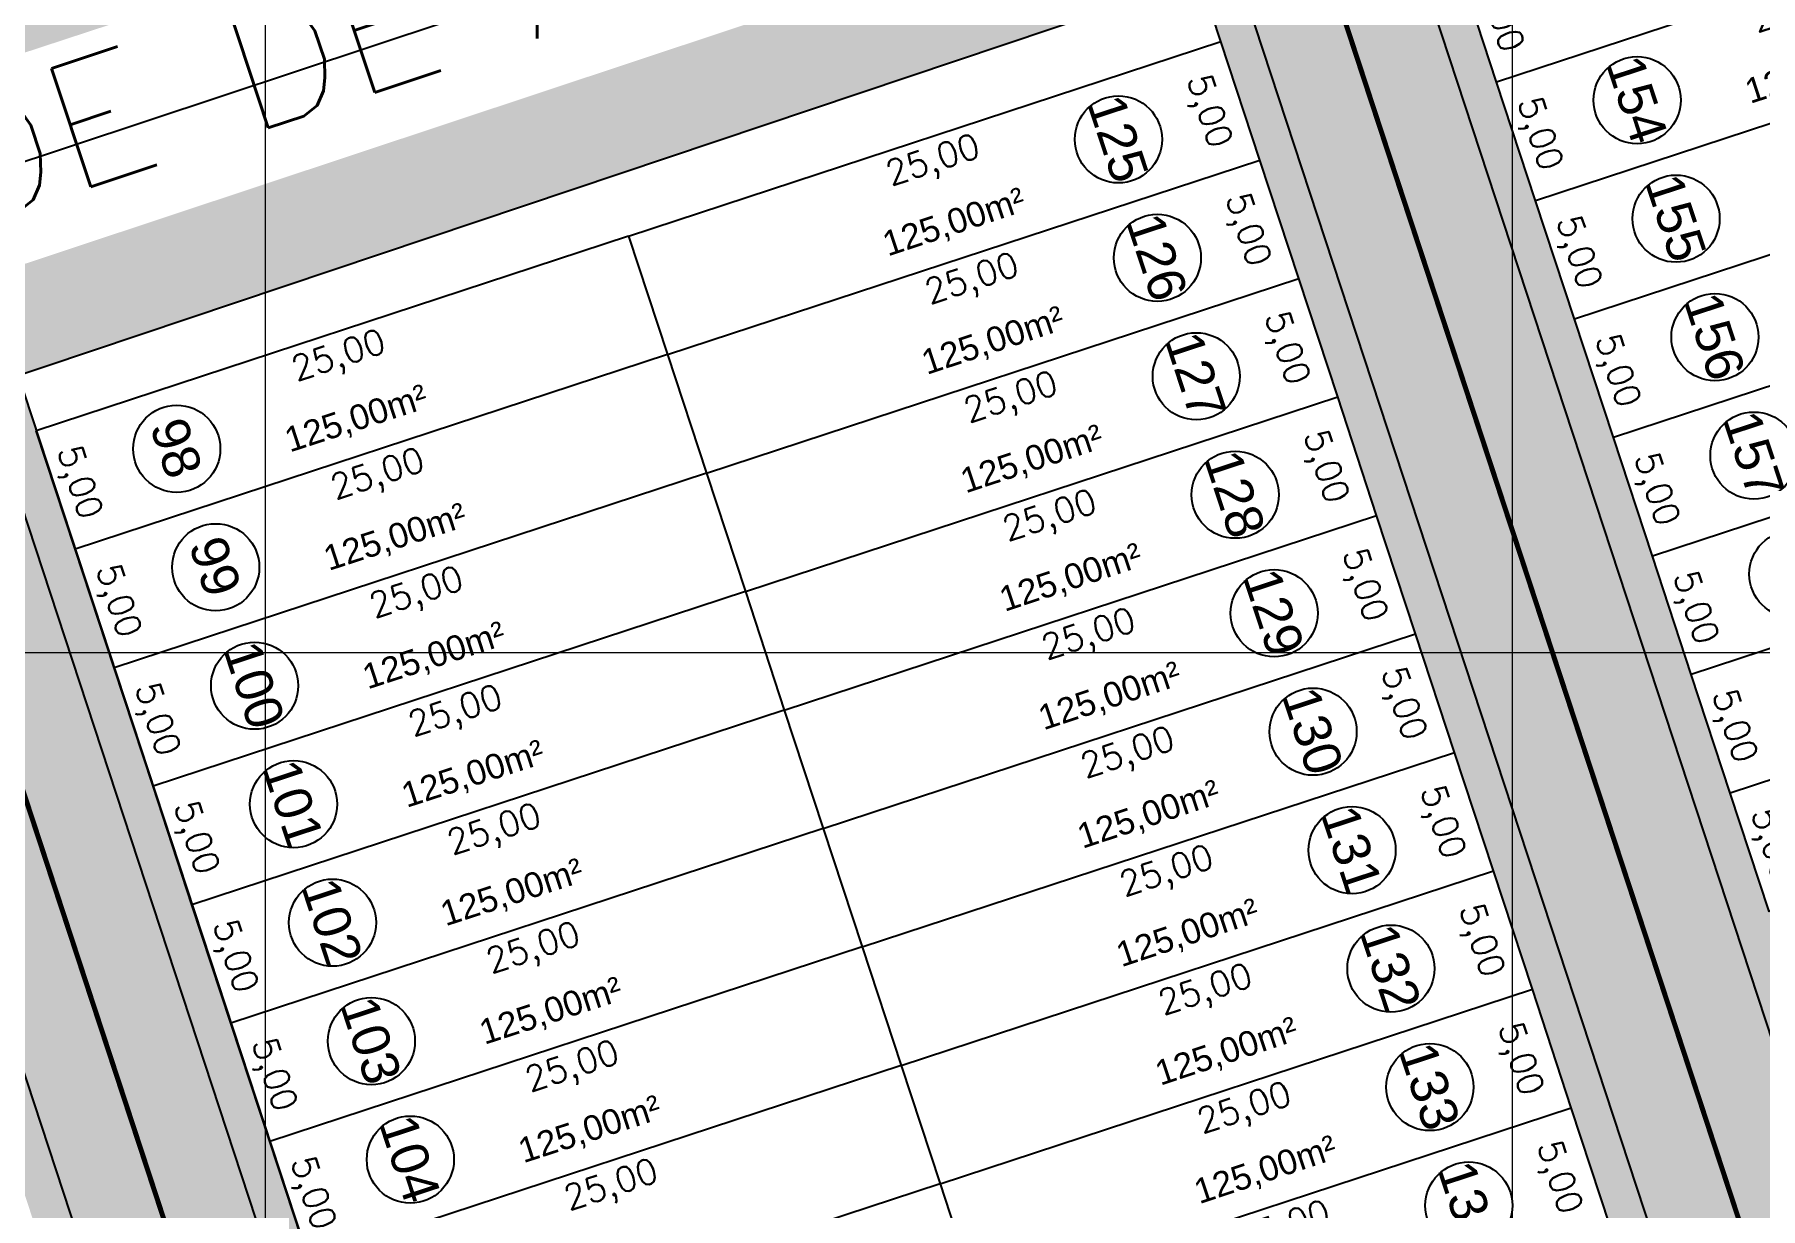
# Model space of a CAD drawing. Header units: metres. Extents: x 294767 to 326364, y 7392106 to 7497262.
# Drawn here: x 304090.7 to 304160, y 7392427.7 to 7392474.8 of the extents above; entities that cross this region are included whole.
import ezdxf
from ezdxf.enums import TextEntityAlignment as Align

# ---------------------------------------------------------------- set-up
doc = ezdxf.new("R2010")
doc.units = ezdxf.units.M
doc.header["$LTSCALE"] = 0.1
doc.set_wipeout_variables(frame=1)
doc.linetypes.add('ACAD_ISO04W100', pattern=[30, 24, -3, 0, -3])
doc.linetypes.add('CONTINUO', pattern=[0])
doc.layers.get('0').update_dxf_attribs({"color": 6})
for name, color, linetype in [('1. CALÇADA', 9, 'ACAD_ISO04W100'), ('1. PAVIMENTO TIPO ASFALTO', 8, 'ACAD_ISO04W100'), ('1. TERRENO 5 X 25', 2, 'ACAD_ISO04W100'), ('1. VEGETAÇAO', 106, 'ACAD_ISO04W100'), ('COTAS', 1, 'Continuous'), ('TXT Area', 240, 'Continuous'), ('TXT-Lote', 10, 'Continuous')]:
    doc.layers.add(name, color=color, linetype=linetype)
doc.layers.add('MALHA', color=1, linetype='Continuous', lineweight=0)
doc.styles.add('ARIAL', font='arial.ttf')
doc.styles.add('ROMANS', font='romans.shx', dxfattribs={"height": 2})
doc.styles.add('style2', font='swiss.ttf')
doc.dimstyles.new('Medidas', dxfattribs={"dimtxt": 0.75, "dimasz": 1, "dimexe": 1, "dimexo": 0.8, "dimgap": 0.3, "dimtad": 1, "dimzin": 1, "dimtxsty": 'ROMANS', "dimcen": 2.5, "dimse1": 1, "dimse2": 1, "dimsd1": 1, "dimsd2": 1, "dimclrd": 202, "dimclre": 202, "dimclrt": 256, "dimadec": 0, "dimazin": 0, "dimtfac": 1, "dimtmove": 0, "dimatfit": 3, "dimfxl": 1, "dimarcsym": 0})

# ---------------------------------------------------------------- blocks, each defined once
blk = doc.blocks.new('*D1504')
at = {"layer": 'Defpoints', "color": 0, "transparency": 16777216}
for p in [(304090.818, 7392458.894), (304090.818, 7392458.894), (304092.379, 7392454.144)]:
    blk.add_point(p, dxfattribs=at)
at = {"layer": 'COTAS', "transparency": 16777216, "insert": (304092.449, 7392456.799), "char_height": 1, "attachment_point": 5, "rotation": 288.19191, "style": 'ROMANS'}
blk.add_mtext('5,00', dxfattribs=at)
blk = doc.blocks.new('*D1505')
at = {"layer": 'Defpoints', "color": 0, "transparency": 16777216}
for p in [(304114.568, 7392466.699), (304090.818, 7392458.894), (304091.419, 7392457.066)]:
    blk.add_point(p, dxfattribs=at)
at = {"layer": 'COTAS', "transparency": 16777216, "insert": (304102.974, 7392461.806), "char_height": 1, "attachment_point": 5, "rotation": 18.19191, "style": 'ROMANS'}
blk.add_mtext('25,00', dxfattribs=at)
blk = doc.blocks.new('*D1506')
at = {"layer": 'Defpoints', "color": 0, "transparency": 16777216}
for p in [(304092.379, 7392454.144), (304092.379, 7392454.144), (304093.94, 7392449.394)]:
    blk.add_point(p, dxfattribs=at)
at = {"layer": 'COTAS', "transparency": 16777216, "insert": (304094.01, 7392452.049), "char_height": 1, "attachment_point": 5, "rotation": 288.19191, "style": 'ROMANS'}
blk.add_mtext('5,00', dxfattribs=at)
blk = doc.blocks.new('*D1507')
at = {"layer": 'Defpoints', "color": 0, "transparency": 16777216}
for p in [(304116.129, 7392461.949), (304092.379, 7392454.144), (304092.98, 7392452.316)]:
    blk.add_point(p, dxfattribs=at)
at = {"layer": 'COTAS', "transparency": 16777216, "insert": (304104.535, 7392457.056), "char_height": 1, "attachment_point": 5, "rotation": 18.19191, "style": 'ROMANS'}
blk.add_mtext('25,00', dxfattribs=at)
blk = doc.blocks.new('*D1518')
at = {"layer": 'Defpoints', "color": 0, "transparency": 16777216}
for p in [(304093.94, 7392449.394), (304093.94, 7392449.394), (304095.501, 7392444.644)]:
    blk.add_point(p, dxfattribs=at)
at = {"layer": 'COTAS', "transparency": 16777216, "insert": (304095.571, 7392447.298), "char_height": 1, "attachment_point": 5, "rotation": 288.19191, "style": 'ROMANS'}
blk.add_mtext('5,00', dxfattribs=at)
blk = doc.blocks.new('*D1519')
at = {"layer": 'Defpoints', "color": 0, "transparency": 16777216}
for p in [(304117.69, 7392457.199), (304093.94, 7392449.394), (304094.541, 7392447.566)]:
    blk.add_point(p, dxfattribs=at)
at = {"layer": 'COTAS', "transparency": 16777216, "insert": (304106.096, 7392452.306), "char_height": 1, "attachment_point": 5, "rotation": 18.19191, "style": 'ROMANS'}
blk.add_mtext('25,00', dxfattribs=at)
blk = doc.blocks.new('*D1520')
at = {"layer": 'Defpoints', "color": 0, "transparency": 16777216}
for p in [(304095.501, 7392444.644), (304095.501, 7392444.644), (304097.062, 7392439.894)]:
    blk.add_point(p, dxfattribs=at)
at = {"layer": 'COTAS', "transparency": 16777216, "insert": (304097.132, 7392442.548), "char_height": 1, "attachment_point": 5, "rotation": 288.19191, "style": 'ROMANS'}
blk.add_mtext('5,00', dxfattribs=at)
blk = doc.blocks.new('*D1521')
at = {"layer": 'Defpoints', "color": 0, "transparency": 16777216}
for p in [(304119.251, 7392452.449), (304095.501, 7392444.644), (304096.102, 7392442.816)]:
    blk.add_point(p, dxfattribs=at)
at = {"layer": 'COTAS', "transparency": 16777216, "insert": (304107.657, 7392447.556), "char_height": 1, "attachment_point": 5, "rotation": 18.19191, "style": 'ROMANS'}
blk.add_mtext('25,00', dxfattribs=at)
blk = doc.blocks.new('*D1522')
at = {"layer": 'Defpoints', "color": 0, "transparency": 16777216}
for p in [(304097.062, 7392439.894), (304097.062, 7392439.894), (304098.623, 7392435.144)]:
    blk.add_point(p, dxfattribs=at)
at = {"layer": 'COTAS', "transparency": 16777216, "insert": (304098.693, 7392437.798), "char_height": 1, "attachment_point": 5, "rotation": 288.19191, "style": 'ROMANS'}
blk.add_mtext('5,00', dxfattribs=at)
blk = doc.blocks.new('*D1523')
at = {"layer": 'Defpoints', "color": 0, "transparency": 16777216}
for p in [(304120.812, 7392447.699), (304097.062, 7392439.894), (304097.663, 7392438.066)]:
    blk.add_point(p, dxfattribs=at)
at = {"layer": 'COTAS', "transparency": 16777216, "insert": (304109.218, 7392442.805), "char_height": 1, "attachment_point": 5, "rotation": 18.19191, "style": 'ROMANS'}
blk.add_mtext('25,00', dxfattribs=at)
blk = doc.blocks.new('*D1524')
at = {"layer": 'Defpoints', "color": 0, "transparency": 16777216}
for p in [(304098.623, 7392435.144), (304098.623, 7392435.144), (304100.184, 7392430.394)]:
    blk.add_point(p, dxfattribs=at)
at = {"layer": 'COTAS', "transparency": 16777216, "insert": (304100.254, 7392433.048), "char_height": 1, "attachment_point": 5, "rotation": 288.19191, "style": 'ROMANS'}
blk.add_mtext('5,00', dxfattribs=at)
blk = doc.blocks.new('*D1525')
at = {"layer": 'Defpoints', "color": 0, "transparency": 16777216}
for p in [(304122.373, 7392442.949), (304098.623, 7392435.144), (304099.224, 7392433.316)]:
    blk.add_point(p, dxfattribs=at)
at = {"layer": 'COTAS', "transparency": 16777216, "insert": (304110.779, 7392438.055), "char_height": 1, "attachment_point": 5, "rotation": 18.19191, "style": 'ROMANS'}
blk.add_mtext('25,00', dxfattribs=at)
blk = doc.blocks.new('*D1526')
at = {"layer": 'Defpoints', "color": 0, "transparency": 16777216}
for p in [(304100.184, 7392430.394), (304100.184, 7392430.394), (304101.745, 7392425.644)]:
    blk.add_point(p, dxfattribs=at)
at = {"layer": 'COTAS', "transparency": 16777216, "insert": (304101.815, 7392428.298), "char_height": 1, "attachment_point": 5, "rotation": 288.19191, "style": 'ROMANS'}
blk.add_mtext('5,00', dxfattribs=at)
blk = doc.blocks.new('*D1527')
at = {"layer": 'Defpoints', "color": 0, "transparency": 16777216}
for p in [(304123.934, 7392438.199), (304100.184, 7392430.394), (304100.785, 7392428.566)]:
    blk.add_point(p, dxfattribs=at)
at = {"layer": 'COTAS', "transparency": 16777216, "insert": (304112.34, 7392433.305), "char_height": 1, "attachment_point": 5, "rotation": 18.19191, "style": 'ROMANS'}
blk.add_mtext('25,00', dxfattribs=at)
blk = doc.blocks.new('*D1529')
at = {"layer": 'Defpoints', "color": 0, "transparency": 16777216}
for p in [(304125.495, 7392433.449), (304101.745, 7392425.644), (304102.346, 7392423.816)]:
    blk.add_point(p, dxfattribs=at)
at = {"layer": 'COTAS', "transparency": 16777216, "insert": (304113.901, 7392428.555), "char_height": 1, "attachment_point": 5, "rotation": 18.19191, "style": 'ROMANS'}
blk.add_mtext('25,00', dxfattribs=at)
blk = doc.blocks.new('*D1531')
at = {"layer": 'Defpoints', "color": 0, "transparency": 16777216}
for p in [(304127.056, 7392428.699), (304103.306, 7392420.893), (304103.907, 7392419.065)]:
    blk.add_point(p, dxfattribs=at)
at = {"layer": 'COTAS', "transparency": 16777216, "insert": (304115.462, 7392423.805), "char_height": 1, "attachment_point": 5, "rotation": 18.19191, "style": 'ROMANS'}
blk.add_mtext('25,00', dxfattribs=at)
blk = doc.blocks.new('*D1545')
at = {"layer": 'Defpoints', "color": 0, "transparency": 16777216}
for p in [(304137.675, 7392469.028), (304137.675, 7392469.028), (304139.235, 7392464.278)]:
    blk.add_point(p, dxfattribs=at)
at = {"layer": 'COTAS', "transparency": 16777216, "insert": (304139.305, 7392466.932), "char_height": 1, "attachment_point": 5, "rotation": 288.18839, "style": 'ROMANS'}
blk.add_mtext('5,00', dxfattribs=at)
blk = doc.blocks.new('*D1546')
at = {"layer": 'Defpoints', "color": 0, "transparency": 16777216}
for p in [(304139.88, 7392469.753), (304140.481, 7392467.924), (304116.129, 7392461.949)]:
    blk.add_point(p, dxfattribs=at)
at = {"layer": 'COTAS', "transparency": 16777216, "insert": (304128.366, 7392464.887), "char_height": 1, "attachment_point": 5, "rotation": 18.18839, "style": 'ROMANS'}
blk.add_mtext('25,00', dxfattribs=at)
blk = doc.blocks.new('*D1547')
at = {"layer": 'Defpoints', "color": 0, "transparency": 16777216}
for p in [(304136.114, 7392473.778), (304136.114, 7392473.778), (304137.675, 7392469.028)]:
    blk.add_point(p, dxfattribs=at)
at = {"layer": 'COTAS', "transparency": 16777216, "insert": (304137.745, 7392471.682), "char_height": 1, "attachment_point": 5, "rotation": 288.18839, "style": 'ROMANS'}
blk.add_mtext('5,00', dxfattribs=at)
blk = doc.blocks.new('*D1548')
at = {"layer": 'Defpoints', "color": 0, "transparency": 16777216}
for p in [(304138.319, 7392474.503), (304138.92, 7392472.675), (304114.568, 7392466.699)]:
    blk.add_point(p, dxfattribs=at)
at = {"layer": 'COTAS', "transparency": 16777216, "insert": (304126.806, 7392469.637), "char_height": 1, "attachment_point": 5, "rotation": 18.18839, "style": 'ROMANS'}
blk.add_mtext('25,00', dxfattribs=at)
blk = doc.blocks.new('*D1549')
at = {"layer": 'Defpoints', "color": 0, "transparency": 16777216}
for p in [(304140.797, 7392459.528), (304140.797, 7392459.528), (304142.357, 7392454.778)]:
    blk.add_point(p, dxfattribs=at)
at = {"layer": 'COTAS', "transparency": 16777216, "insert": (304142.427, 7392457.432), "char_height": 1, "attachment_point": 5, "rotation": 288.18839, "style": 'ROMANS'}
blk.add_mtext('5,00', dxfattribs=at)
blk = doc.blocks.new('*D1550')
at = {"layer": 'Defpoints', "color": 0, "transparency": 16777216}
for p in [(304143.002, 7392460.252), (304143.603, 7392458.424), (304119.251, 7392452.449)]:
    blk.add_point(p, dxfattribs=at)
at = {"layer": 'COTAS', "transparency": 16777216, "insert": (304131.488, 7392455.386), "char_height": 1, "attachment_point": 5, "rotation": 18.18839, "style": 'ROMANS'}
blk.add_mtext('25,00', dxfattribs=at)
blk = doc.blocks.new('*D1551')
at = {"layer": 'Defpoints', "color": 0, "transparency": 16777216}
for p in [(304139.236, 7392464.278), (304139.236, 7392464.278), (304140.797, 7392459.528)]:
    blk.add_point(p, dxfattribs=at)
at = {"layer": 'COTAS', "transparency": 16777216, "insert": (304140.867, 7392462.182), "char_height": 1, "attachment_point": 5, "rotation": 288.18839, "style": 'ROMANS'}
blk.add_mtext('5,00', dxfattribs=at)
blk = doc.blocks.new('*D1552')
at = {"layer": 'Defpoints', "color": 0, "transparency": 16777216}
for p in [(304141.441, 7392465.003), (304142.042, 7392463.175), (304117.69, 7392457.199)]:
    blk.add_point(p, dxfattribs=at)
at = {"layer": 'COTAS', "transparency": 16777216, "insert": (304129.928, 7392460.137), "char_height": 1, "attachment_point": 5, "rotation": 18.18839, "style": 'ROMANS'}
blk.add_mtext('25,00', dxfattribs=at)
blk = doc.blocks.new('*D1538')
at = {"layer": 'Defpoints', "color": 0, "transparency": 16777216}
for p in [(304143.919, 7392450.028), (304143.919, 7392450.028), (304145.479, 7392445.277)]:
    blk.add_point(p, dxfattribs=at)
at = {"layer": 'COTAS', "transparency": 16777216, "insert": (304145.549, 7392447.932), "char_height": 1, "attachment_point": 5, "rotation": 288.18839, "style": 'ROMANS'}
blk.add_mtext('5,00', dxfattribs=at)
blk = doc.blocks.new('*D1539')
at = {"layer": 'Defpoints', "color": 0, "transparency": 16777216}
for p in [(304146.124, 7392450.752), (304146.725, 7392448.924), (304122.373, 7392442.949)]:
    blk.add_point(p, dxfattribs=at)
at = {"layer": 'COTAS', "transparency": 16777216, "insert": (304134.61, 7392445.886), "char_height": 1, "attachment_point": 5, "rotation": 18.18839, "style": 'ROMANS'}
blk.add_mtext('25,00', dxfattribs=at)
blk = doc.blocks.new('*D1540')
at = {"layer": 'Defpoints', "color": 0, "transparency": 16777216}
for p in [(304142.358, 7392454.778), (304142.358, 7392454.778), (304143.919, 7392450.028)]:
    blk.add_point(p, dxfattribs=at)
at = {"layer": 'COTAS', "transparency": 16777216, "insert": (304143.989, 7392452.682), "char_height": 1, "attachment_point": 5, "rotation": 288.18839, "style": 'ROMANS'}
blk.add_mtext('5,00', dxfattribs=at)
blk = doc.blocks.new('*D1541')
at = {"layer": 'Defpoints', "color": 0, "transparency": 16777216}
for p in [(304147.041, 7392440.527), (304147.041, 7392440.527), (304148.601, 7392435.777)]:
    blk.add_point(p, dxfattribs=at)
at = {"layer": 'COTAS', "transparency": 16777216, "insert": (304148.671, 7392438.432), "char_height": 1, "attachment_point": 5, "rotation": 288.18839, "style": 'ROMANS'}
blk.add_mtext('5,00', dxfattribs=at)
blk = doc.blocks.new('*D1542')
at = {"layer": 'Defpoints', "color": 0, "transparency": 16777216}
for p in [(304149.246, 7392441.252), (304149.847, 7392439.424), (304125.495, 7392433.448)]:
    blk.add_point(p, dxfattribs=at)
at = {"layer": 'COTAS', "transparency": 16777216, "insert": (304137.732, 7392436.386), "char_height": 1, "attachment_point": 5, "rotation": 18.18839, "style": 'ROMANS'}
blk.add_mtext('25,00', dxfattribs=at)
blk = doc.blocks.new('*D1543')
at = {"layer": 'Defpoints', "color": 0, "transparency": 16777216}
for p in [(304145.48, 7392445.278), (304145.48, 7392445.278), (304147.041, 7392440.527)]:
    blk.add_point(p, dxfattribs=at)
at = {"layer": 'COTAS', "transparency": 16777216, "insert": (304147.111, 7392443.182), "char_height": 1, "attachment_point": 5, "rotation": 288.18839, "style": 'ROMANS'}
blk.add_mtext('5,00', dxfattribs=at)
blk = doc.blocks.new('*D1544')
at = {"layer": 'Defpoints', "color": 0, "transparency": 16777216}
for p in [(304147.685, 7392446.002), (304148.286, 7392444.174), (304123.934, 7392438.199)]:
    blk.add_point(p, dxfattribs=at)
at = {"layer": 'COTAS', "transparency": 16777216, "insert": (304136.172, 7392441.136), "char_height": 1, "attachment_point": 5, "rotation": 18.18839, "style": 'ROMANS'}
blk.add_mtext('25,00', dxfattribs=at)
blk = doc.blocks.new('*D1553')
at = {"layer": 'Defpoints', "color": 0, "transparency": 16777216}
for p in [(304144.563, 7392455.502), (304145.163, 7392453.674), (304120.812, 7392447.699)]:
    blk.add_point(p, dxfattribs=at)
at = {"layer": 'COTAS', "transparency": 16777216, "insert": (304133.049, 7392450.636), "char_height": 1, "attachment_point": 5, "rotation": 18.18839, "style": 'ROMANS'}
blk.add_mtext('25,00', dxfattribs=at)
blk = doc.blocks.new('*D1554')
at = {"layer": 'Defpoints', "color": 0, "transparency": 16777216}
for p in [(304148.602, 7392435.777), (304148.602, 7392435.777), (304150.163, 7392431.027)]:
    blk.add_point(p, dxfattribs=at)
at = {"layer": 'COTAS', "transparency": 16777216, "insert": (304150.233, 7392433.682), "char_height": 1, "attachment_point": 5, "rotation": 288.18839, "style": 'ROMANS'}
blk.add_mtext('5,00', dxfattribs=at)
blk = doc.blocks.new('*D1555')
at = {"layer": 'Defpoints', "color": 0, "transparency": 16777216}
for p in [(304150.807, 7392436.502), (304151.408, 7392434.674), (304127.056, 7392428.699)]:
    blk.add_point(p, dxfattribs=at)
at = {"layer": 'COTAS', "transparency": 16777216, "insert": (304139.294, 7392431.636), "char_height": 1, "attachment_point": 5, "rotation": 18.18839, "style": 'ROMANS'}
blk.add_mtext('25,00', dxfattribs=at)
blk = doc.blocks.new('*D1558')
at = {"layer": 'Defpoints', "color": 0, "transparency": 16777216}
for p in [(304150.163, 7392431.027), (304150.163, 7392431.027), (304151.724, 7392426.277)]:
    blk.add_point(p, dxfattribs=at)
at = {"layer": 'COTAS', "transparency": 16777216, "insert": (304151.794, 7392428.932), "char_height": 1, "attachment_point": 5, "rotation": 288.18839, "style": 'ROMANS'}
blk.add_mtext('5,00', dxfattribs=at)
blk = doc.blocks.new('*D1563')
at = {"layer": 'Defpoints', "color": 0, "transparency": 16777216}
for p in [(304152.368, 7392431.752), (304152.969, 7392429.924), (304128.617, 7392423.948)]:
    blk.add_point(p, dxfattribs=at)
at = {"layer": 'COTAS', "transparency": 16777216, "insert": (304140.854, 7392426.886), "char_height": 1, "attachment_point": 5, "rotation": 18.18839, "style": 'ROMANS'}
blk.add_mtext('25,00', dxfattribs=at)
blk = doc.blocks.new('*D1595')
at = {"layer": 'Defpoints', "color": 0, "transparency": 16777216}
for p in [(304158.74, 7392444.372), (304158.74, 7392444.372), (304160.301, 7392439.622)]:
    blk.add_point(p, dxfattribs=at)
at = {"layer": 'COTAS', "transparency": 16777216, "insert": (304160.371, 7392442.276), "char_height": 1, "attachment_point": 5, "rotation": 288.19202, "style": 'ROMANS'}
blk.add_mtext('5,00', dxfattribs=at)
blk = doc.blocks.new('*D1596')
at = {"layer": 'Defpoints', "color": 0, "transparency": 16777216}
for p in [(304182.491, 7392452.177), (304158.74, 7392444.372), (304159.341, 7392442.544)]:
    blk.add_point(p, dxfattribs=at)
at = {"layer": 'COTAS', "transparency": 16777216, "insert": (304170.896, 7392447.283), "char_height": 1, "attachment_point": 5, "rotation": 18.19202, "style": 'ROMANS'}
blk.add_mtext('25,00', dxfattribs=at)
blk = doc.blocks.new('*D1603')
at = {"layer": 'Defpoints', "color": 0, "transparency": 16777216}
for p in [(304157.179, 7392449.122), (304157.179, 7392449.122), (304158.74, 7392444.372)]:
    blk.add_point(p, dxfattribs=at)
at = {"layer": 'COTAS', "transparency": 16777216, "insert": (304158.81, 7392447.026), "char_height": 1, "attachment_point": 5, "rotation": 288.19202, "style": 'ROMANS'}
blk.add_mtext('5,00', dxfattribs=at)
blk = doc.blocks.new('*D1604')
at = {"layer": 'Defpoints', "color": 0, "transparency": 16777216}
for p in [(304180.93, 7392456.927), (304157.179, 7392449.122), (304157.78, 7392447.294)]:
    blk.add_point(p, dxfattribs=at)
at = {"layer": 'COTAS', "transparency": 16777216, "insert": (304169.335, 7392452.033), "char_height": 1, "attachment_point": 5, "rotation": 18.19202, "style": 'ROMANS'}
blk.add_mtext('25,00', dxfattribs=at)
blk = doc.blocks.new('*D1607')
at = {"layer": 'Defpoints', "color": 0, "transparency": 16777216}
for p in [(304154.057, 7392458.622), (304154.057, 7392458.622), (304155.618, 7392453.872)]:
    blk.add_point(p, dxfattribs=at)
at = {"layer": 'COTAS', "transparency": 16777216, "insert": (304155.688, 7392456.526), "char_height": 1, "attachment_point": 5, "rotation": 288.19202, "style": 'ROMANS'}
blk.add_mtext('5,00', dxfattribs=at)
blk = doc.blocks.new('*D1608')
at = {"layer": 'Defpoints', "color": 0, "transparency": 16777216}
for p in [(304177.808, 7392466.427), (304154.057, 7392458.622), (304154.658, 7392456.794)]:
    blk.add_point(p, dxfattribs=at)
at = {"layer": 'COTAS', "transparency": 16777216, "insert": (304166.213, 7392461.534), "char_height": 1, "attachment_point": 5, "rotation": 18.19202, "style": 'ROMANS'}
blk.add_mtext('25,00', dxfattribs=at)
blk = doc.blocks.new('*D1609')
at = {"layer": 'Defpoints', "color": 0, "transparency": 16777216}
for p in [(304155.618, 7392453.872), (304155.618, 7392453.872), (304157.179, 7392449.122)]:
    blk.add_point(p, dxfattribs=at)
at = {"layer": 'COTAS', "transparency": 16777216, "insert": (304157.249, 7392451.776), "char_height": 1, "attachment_point": 5, "rotation": 288.19202, "style": 'ROMANS'}
blk.add_mtext('5,00', dxfattribs=at)
blk = doc.blocks.new('*D1610')
at = {"layer": 'Defpoints', "color": 0, "transparency": 16777216}
for p in [(304179.369, 7392461.677), (304155.618, 7392453.872), (304156.219, 7392452.044)]:
    blk.add_point(p, dxfattribs=at)
at = {"layer": 'COTAS', "transparency": 16777216, "insert": (304167.774, 7392456.784), "char_height": 1, "attachment_point": 5, "rotation": 18.19202, "style": 'ROMANS'}
blk.add_mtext('25,00', dxfattribs=at)
blk = doc.blocks.new('*D1615')
at = {"layer": 'Defpoints', "color": 0, "transparency": 16777216}
for p in [(304150.935, 7392468.122), (304150.935, 7392468.122), (304152.496, 7392463.372)]:
    blk.add_point(p, dxfattribs=at)
at = {"layer": 'COTAS', "transparency": 16777216, "insert": (304152.566, 7392466.027), "char_height": 1, "attachment_point": 5, "rotation": 288.19202, "style": 'ROMANS'}
blk.add_mtext('5,00', dxfattribs=at)
blk = doc.blocks.new('*D1616')
at = {"layer": 'Defpoints', "color": 0, "transparency": 16777216}
for p in [(304174.686, 7392475.927), (304150.935, 7392468.122), (304151.536, 7392466.294)]:
    blk.add_point(p, dxfattribs=at)
at = {"layer": 'COTAS', "transparency": 16777216, "insert": (304163.091, 7392471.034), "char_height": 1, "attachment_point": 5, "rotation": 18.19202, "style": 'ROMANS'}
blk.add_mtext('25,00', dxfattribs=at)
blk = doc.blocks.new('*D1617')
at = {"layer": 'Defpoints', "color": 0, "transparency": 16777216}
for p in [(304152.496, 7392463.372), (304152.496, 7392463.372), (304154.057, 7392458.622)]:
    blk.add_point(p, dxfattribs=at)
at = {"layer": 'COTAS', "transparency": 16777216, "insert": (304154.127, 7392461.277), "char_height": 1, "attachment_point": 5, "rotation": 288.19202, "style": 'ROMANS'}
blk.add_mtext('5,00', dxfattribs=at)
blk = doc.blocks.new('*D1618')
at = {"layer": 'Defpoints', "color": 0, "transparency": 16777216}
for p in [(304176.247, 7392471.177), (304152.496, 7392463.372), (304153.097, 7392461.544)]:
    blk.add_point(p, dxfattribs=at)
at = {"layer": 'COTAS', "transparency": 16777216, "insert": (304164.652, 7392466.284), "char_height": 1, "attachment_point": 5, "rotation": 18.19202, "style": 'ROMANS'}
blk.add_mtext('25,00', dxfattribs=at)
blk = doc.blocks.new('*D1623')
at = {"layer": 'Defpoints', "color": 0, "transparency": 16777216}
for p in [(304147.813, 7392477.622), (304147.813, 7392477.622), (304149.374, 7392472.872)]:
    blk.add_point(p, dxfattribs=at)
at = {"layer": 'COTAS', "transparency": 16777216, "insert": (304149.444, 7392475.527), "char_height": 1, "attachment_point": 5, "rotation": 288.19202, "style": 'ROMANS'}
blk.add_mtext('5,00', dxfattribs=at)
blk = doc.blocks.new('*D1625')
at = {"layer": 'Defpoints', "color": 0, "transparency": 16777216}
for p in [(304149.374, 7392472.872), (304149.374, 7392472.872), (304150.935, 7392468.122)]:
    blk.add_point(p, dxfattribs=at)
at = {"layer": 'COTAS', "transparency": 16777216, "insert": (304151.005, 7392470.777), "char_height": 1, "attachment_point": 5, "rotation": 288.19202, "style": 'ROMANS'}
blk.add_mtext('5,00', dxfattribs=at)
blk = doc.blocks.new('*D1626')
at = {"layer": 'Defpoints', "color": 0, "transparency": 16777216}
for p in [(304173.125, 7392480.677), (304149.374, 7392472.872), (304149.975, 7392471.044)]:
    blk.add_point(p, dxfattribs=at)
at = {"layer": 'COTAS', "transparency": 16777216, "insert": (304161.53, 7392475.784), "char_height": 1, "attachment_point": 5, "rotation": 18.19202, "style": 'ROMANS'}
blk.add_mtext('25,00', dxfattribs=at)

msp = doc.modelspace()

# ---------------------------------------------------------------- wipeouts: each hides what was drawn before it
at = {"color": 30}
msp.add_wipeout([(304147.813, 7392477.622), (304195.316, 7392493.231), (304215.608, 7392431.48), (304168.107, 7392415.871)], dxfattribs=at)

# ---------------------------------------------------------------- next in the draw order: linework, layer by layer
at = {"layer": 'TXT-Lote', "color": 132}
msp.add_circle((304161.252, 7392453.152), 1.747, dxfattribs=at)

# ---------------------------------------------------------------- next in the draw order: texts
at = {"layer": 'TXT Area', "style": 'style2'}
msp.add_text('125,00m²', height=1, rotation=17.99343, dxfattribs=at).set_placement((304162.346, 7392472.912), align=Align.CENTER)

# ---------------------------------------------------------------- next in the draw order: wipeouts: each hides what was drawn before it
at = {"color": 30}
msp.add_wipeout([(304090.818, 7392458.894), (304138.319, 7392474.503), (304158.612, 7392412.752), (304111.111, 7392397.143)], dxfattribs=at)

# ---------------------------------------------------------------- next in the draw order: linework, layer by layer
for points in [[(304138.319, 7392474.503), (304132.56, 7392492.033)], [(304114.568, 7392466.699), (304138.319, 7392474.503)]]:
    msp.add_lwpolyline(points, dxfattribs=at)
at = {"layer": '1. CALÇADA', "linetype": 'CONTINUO'}
msp.add_lwpolyline([(304140.36, 7392495.499), (304140.36, 7392495.499), (304166.949, 7392414.59)], dxfattribs=at)
at = {"layer": '1. TERRENO 5 X 25', "color": 30, "linetype": 'Continuous'}
for points in [[(304171.564, 7392485.427), (304173.125, 7392480.677), (304149.374, 7392472.872), (304147.813, 7392477.622)], [(304173.125, 7392480.677), (304174.686, 7392475.927), (304150.935, 7392468.122), (304149.374, 7392472.872)], [(304174.686, 7392475.927), (304176.247, 7392471.177), (304152.496, 7392463.372), (304150.935, 7392468.122)], [(304114.569, 7392466.699), (304116.129, 7392461.949), (304139.88, 7392469.753), (304138.32, 7392474.503)], [(304176.247, 7392471.177), (304177.808, 7392466.427), (304154.057, 7392458.622), (304152.496, 7392463.372)], [(304116.13, 7392461.949), (304117.69, 7392457.199), (304141.441, 7392465.003), (304139.881, 7392469.753)], [(304114.568, 7392466.699), (304114.568, 7392466.699), (304090.818, 7392458.894), (304090.818, 7392458.894)], [(304177.808, 7392466.427), (304179.369, 7392461.677), (304155.618, 7392453.872), (304154.057, 7392458.622)], [(304117.69, 7392457.199), (304119.251, 7392452.449), (304143.002, 7392460.252), (304141.441, 7392465.003)], [(304179.369, 7392461.677), (304180.93, 7392456.927), (304157.179, 7392449.122), (304155.618, 7392453.872)], [(304119.251, 7392452.449), (304120.812, 7392447.699), (304144.563, 7392455.502), (304143.002, 7392460.252)], [(304180.93, 7392456.927), (304182.491, 7392452.177), (304158.74, 7392444.372), (304157.179, 7392449.122)], [(304120.813, 7392447.699), (304122.373, 7392442.949), (304146.124, 7392450.752), (304144.564, 7392455.502)], [(304182.491, 7392452.177), (304184.052, 7392447.427), (304160.301, 7392439.622), (304158.74, 7392444.372)], [(304122.374, 7392442.949), (304123.934, 7392438.199), (304147.685, 7392446.002), (304146.125, 7392450.752)], [(304123.934, 7392438.199), (304125.495, 7392433.448), (304149.246, 7392441.252), (304147.685, 7392446.002)], [(304125.495, 7392433.448), (304127.056, 7392428.698), (304150.807, 7392436.502), (304149.246, 7392441.252)], [(304127.056, 7392428.699), (304128.617, 7392423.948), (304152.368, 7392431.752), (304150.807, 7392436.502)], [(304128.618, 7392423.949), (304130.179, 7392419.198), (304153.93, 7392427.002), (304152.369, 7392431.752)], [(304127.056, 7392428.699), (304128.617, 7392423.948), (304104.867, 7392416.143), (304103.306, 7392420.893)]]:
    msp.add_lwpolyline(points, dxfattribs=at)
at = {"layer": 'TXT-Lote', "color": 132}
for centre in [(304155.008, 7392472.152), (304134.211, 7392470.581), (304156.569, 7392467.402), (304135.771, 7392465.831), (304158.13, 7392462.652), (304137.333, 7392461.081), (304096.452, 7392458.174), (304159.691, 7392457.902), (304138.893, 7392456.331), (304140.455, 7392451.581), (304142.015, 7392446.831), (304143.577, 7392442.081), (304145.138, 7392437.33), (304104.257, 7392434.423), (304146.699, 7392432.58), (304105.818, 7392429.673), (304148.26, 7392427.831)]:
    msp.add_circle(centre, 1.747, dxfattribs=at)

# ---------------------------------------------------------------- next in the draw order: texts
at = {"layer": 'TXT Area', "style": 'style2'}
for rotation, p in [(18.38698, (304127.763, 7392466.811)), (18.38698, (304129.324, 7392462.061)), (17.99332, (304103.79, 7392458.934)), (18.38698, (304130.885, 7392457.311)), (17.99332, (304105.351, 7392454.184)), (18.38698, (304132.446, 7392452.561)), (17.99332, (304106.912, 7392449.433)), (18.38698, (304134.007, 7392447.81)), (17.99332, (304108.473, 7392444.683)), (18.38698, (304135.568, 7392443.06)), (17.99332, (304110.034, 7392439.933)), (18.38698, (304137.129, 7392438.31)), (17.99332, (304111.595, 7392435.183)), (18.38698, (304138.69, 7392433.56)), (17.99332, (304113.156, 7392430.433)), (18.38698, (304140.251, 7392428.81))]:
    msp.add_text('125,00m²', height=1, rotation=rotation, dxfattribs=at).set_placement(p, align=Align.CENTER)
at = {"layer": 'TXT-Lote', "style": 'ARIAL'}
for s, rotation, p in [('154', 288.19202, (304154.996, 7392472.188)), ('125', 288.18839, (304134.199, 7392470.617)), ('155', 288.19202, (304156.557, 7392467.438)), ('126', 288.18839, (304135.76, 7392465.867)), ('156', 288.19202, (304158.118, 7392462.688)), ('127', 288.18839, (304137.321, 7392461.117)), ('98', 288.19191, (304096.44, 7392458.21)), ('157', 288.19202, (304159.679, 7392457.937)), ('128', 288.18839, (304138.882, 7392456.367)), ('129', 288.18839, (304140.443, 7392451.617)), ('130', 288.18839, (304142.004, 7392446.867)), ('131', 288.18839, (304143.565, 7392442.117)), ('132', 288.18839, (304145.126, 7392437.366)), ('103', 288.19191, (304104.245, 7392434.459)), ('133', 288.18839, (304146.688, 7392432.617)), ('104', 288.19191, (304105.806, 7392429.709)), ('134', 288.18839, (304148.249, 7392427.867))]:
    msp.add_text(s, height=1.5, rotation=rotation, dxfattribs=at).set_placement(p, align=Align.MIDDLE)

# ---------------------------------------------------------------- next in the draw order: dimensions: what is measured, and where the dimension line sits
at = {"layer": 'COTAS'}
for base, p1, p2, angle, picture, middle in [((304149.975, 7392471.044), (304173.125, 7392480.677), (304149.374, 7392472.872), 198.19202, '*D1626', (304161.81, 7392474.933)), ((304151.536, 7392466.294), (304174.686, 7392475.927), (304150.935, 7392468.122), 198.19202, '*D1616', (304163.371, 7392470.183)), ((304138.92, 7392472.675), (304114.568, 7392466.699), (304138.319, 7392474.503), 18.18839, '*D1548', (304127.085, 7392468.786)), ((304153.097, 7392461.544), (304176.247, 7392471.177), (304152.496, 7392463.372), 198.19202, '*D1618', (304164.932, 7392465.433)), ((304140.481, 7392467.924), (304116.129, 7392461.949), (304139.88, 7392469.753), 18.18839, '*D1546', (304128.646, 7392464.036)), ((304091.419, 7392457.066), (304114.568, 7392466.699), (304090.818, 7392458.894), 198.19191, '*D1505', (304103.253, 7392460.955)), ((304154.658, 7392456.794), (304177.808, 7392466.427), (304154.057, 7392458.622), 198.19202, '*D1608', (304166.493, 7392460.683)), ((304142.042, 7392463.175), (304117.69, 7392457.199), (304141.441, 7392465.003), 18.18839, '*D1552', (304130.207, 7392459.286)), ((304156.219, 7392452.044), (304179.369, 7392461.677), (304155.618, 7392453.872), 198.19202, '*D1610', (304168.054, 7392455.933)), ((304143.603, 7392458.424), (304119.251, 7392452.449), (304143.002, 7392460.252), 18.18839, '*D1550', (304131.768, 7392454.536)), ((304157.78, 7392447.294), (304180.93, 7392456.927), (304157.179, 7392449.122), 198.19202, '*D1604', (304169.615, 7392451.183)), ((304145.163, 7392453.674), (304120.812, 7392447.699), (304144.563, 7392455.502), 18.18839, '*D1553', (304133.329, 7392449.786)), ((304159.341, 7392442.544), (304182.491, 7392452.177), (304158.74, 7392444.372), 198.19202, '*D1596', (304171.176, 7392446.433)), ((304146.725, 7392448.924), (304122.373, 7392442.949), (304146.124, 7392450.752), 18.18839, '*D1539', (304134.89, 7392445.036)), ((304148.286, 7392444.174), (304123.934, 7392438.199), (304147.685, 7392446.002), 18.18839, '*D1544', (304136.451, 7392440.286)), ((304149.847, 7392439.424), (304125.495, 7392433.448), (304149.246, 7392441.252), 18.18839, '*D1542', (304138.012, 7392435.536)), ((304151.408, 7392434.674), (304127.056, 7392428.699), (304150.807, 7392436.502), 18.18839, '*D1555', (304139.573, 7392430.786)), ((304152.969, 7392429.924), (304128.617, 7392423.948), (304152.368, 7392431.752), 18.18839, '*D1563', (304141.134, 7392426.035)), ((304103.907, 7392419.065), (304127.056, 7392428.699), (304103.306, 7392420.893), 198.19191, '*D1531', (304115.741, 7392422.955))]:
    dim = msp.add_linear_dim(base=base, p1=p1, p2=p2, angle=angle, dimstyle='Medidas', dxfattribs=at)
    dim.commit()
    dim.dimension.update_dxf_attribs({"geometry": picture, "text_midpoint": middle, "dimtype": 161})
for p1, p2, picture, middle in [((304149.374, 7392472.872), (304147.813, 7392477.622), '*D1623', (304149.444, 7392475.527)), ((304137.675, 7392469.028), (304136.114, 7392473.778), '*D1547', (304137.745, 7392471.682)), ((304150.935, 7392468.122), (304149.374, 7392472.872), '*D1625', (304151.005, 7392470.777)), ((304139.235, 7392464.278), (304137.675, 7392469.028), '*D1545', (304139.305, 7392466.932)), ((304152.496, 7392463.372), (304150.935, 7392468.122), '*D1615', (304152.566, 7392466.027)), ((304140.797, 7392459.528), (304139.236, 7392464.278), '*D1551', (304140.867, 7392462.182)), ((304154.057, 7392458.622), (304152.496, 7392463.372), '*D1617', (304154.127, 7392461.277)), ((304142.357, 7392454.778), (304140.797, 7392459.528), '*D1549', (304142.427, 7392457.432)), ((304155.618, 7392453.872), (304154.057, 7392458.622), '*D1607', (304155.688, 7392456.526)), ((304143.919, 7392450.028), (304142.358, 7392454.778), '*D1540', (304143.989, 7392452.682)), ((304157.179, 7392449.122), (304155.618, 7392453.872), '*D1609', (304157.249, 7392451.776)), ((304145.479, 7392445.277), (304143.919, 7392450.028), '*D1538', (304145.549, 7392447.932)), ((304158.74, 7392444.372), (304157.179, 7392449.122), '*D1603', (304158.81, 7392447.026)), ((304147.041, 7392440.527), (304145.48, 7392445.278), '*D1543', (304147.111, 7392443.182)), ((304160.301, 7392439.622), (304158.74, 7392444.372), '*D1595', (304160.371, 7392442.276)), ((304148.601, 7392435.777), (304147.041, 7392440.527), '*D1541', (304148.671, 7392438.432)), ((304150.163, 7392431.027), (304148.602, 7392435.777), '*D1554', (304150.233, 7392433.682)), ((304151.724, 7392426.277), (304150.163, 7392431.027), '*D1558', (304151.794, 7392428.932))]:
    dim = msp.add_aligned_dim(p1=p1, p2=p2, distance=0, dimstyle='Medidas', dxfattribs=at)
    dim.commit()
    dim.dimension.update_dxf_attribs({"geometry": picture, "text_midpoint": middle})

# ---------------------------------------------------------------- next in the draw order: wipeouts: each hides what was drawn before it
at = {"color": 30}
msp.add_wipeout([(304033.812, 7392440.16), (304081.313, 7392455.769), (304101.606, 7392394.018), (304054.105, 7392378.409)], dxfattribs=at)

# ---------------------------------------------------------------- next in the draw order: hatches: boundary and pattern name
at = {"layer": '1. PAVIMENTO TIPO ASFALTO', "true_color": 0x939598, "transparency": 33554661}
h = msp.add_hatch(color=252, dxfattribs=at)
h.dxf.hatch_style = 1
h.paths.add_polyline_path([(304076.749, 7392474.499, 0.37664), (304075.631, 7392474.905), (304027.019, 7392458.931, 0.412418), (304026.506, 7392457.597), (304052.921, 7392377.219, 0.400824), (304054.036, 7392376.806), (304102.788, 7392392.827, 0.399943), (304103.196, 7392393.983)])
h.paths.add_polyline_path([(304101.606, 7392394.018), (304054.109, 7392378.409), (304028.054, 7392457.693), (304075.563, 7392473.304)], flags=16)
h.paths.add_polyline_path([(304133.719, 7392493.297, 0.408437), (304132.769, 7392493.68), (304083.969, 7392477.645, 0.427972), (304083.516, 7392476.328), (304109.945, 7392395.868, 0.410822), (304110.781, 7392395.454), (304159.846, 7392411.578, 0.427832), (304160.23, 7392412.625)])
h.paths.add_polyline_path([(304085.063, 7392476.426), (304132.556, 7392492.032), (304158.61, 7392412.75), (304111.106, 7392397.14)], flags=16)
h.paths.add_polyline_path([(304190.753, 7392511.929, 0.420125), (304189.76, 7392512.407), (304140.861, 7392496.339, 0.454161), (304140.441, 7392495.265), (304166.952, 7392414.592, 0.392207), (304167.862, 7392414.212), (304216.809, 7392430.297, 0.409741), (304217.235, 7392431.345)])
h.paths.add_polyline_path([(304142.057, 7392495.153), (304189.558, 7392510.762), (304215.611, 7392431.482), (304168.11, 7392415.872)], flags=16)
h.paths.add_polyline_path([(304247.74, 7392530.704, 0.438196), (304246.701, 7392531.118), (304197.756, 7392515.035, 0.404447), (304197.371, 7392514.214), (304223.906, 7392433.465, 0.433441), (304225.017, 7392432.994), (304273.844, 7392449.04, 0.412572), (304274.279, 7392449.945)])
h.paths.add_polyline_path([(304199.058, 7392513.884), (304246.559, 7392529.492), (304272.612, 7392450.214), (304225.111, 7392434.604)], flags=16)
h.paths.add_polyline_path([(304256.06, 7392532.614), (304265.445, 7392535.698), (304264.409, 7392536.937), (304254.831, 7392533.789, 0.396307), (304254.408, 7392532.835), (304280.98, 7392451.975, 0.365425), (304281.905, 7392451.689), (304324.135, 7392465.566), (304323.099, 7392466.805), (304282.112, 7392453.336)])
h.paths.add_polyline_path([(304171.232, 7392406.372), (304218.733, 7392421.982), (304235.407, 7392371.24), (304245.47, 7392340.619), (304246.732, 7392341.582), (304236.832, 7392371.708), (304219.886, 7392423.277, 0.361707), (304218.718, 7392423.556), (304170.089, 7392407.575, 0.413272), (304169.589, 7392406.567), (304186.481, 7392355.162), (304202.503, 7392306.407), (304203.736, 7392307.46), (304187.906, 7392355.63)])
h.paths.add_polyline_path([(304228.233, 7392425.104), (304275.734, 7392440.714), (304292.408, 7392389.972), (304299.066, 7392369.713), (304300.463, 7392370.267), (304293.833, 7392390.44), (304276.947, 7392441.825, 0.393387), (304275.805, 7392442.316), (304226.905, 7392426.246, 0.38681), (304226.596, 7392425.279), (304243.483, 7392373.894), (304252.624, 7392346.077), (304253.886, 7392347.04), (304244.908, 7392374.362)])
h.paths.add_polyline_path([(304285.234, 7392443.836), (304308.984, 7392451.64), (304333.777, 7392376.197), (304335.3, 7392376.366), (304310.185, 7392452.791, 0.326947), (304309.282, 7392453.317), (304284.105, 7392445.043, 0.386538), (304283.664, 7392443.807), (304306.981, 7392372.854), (304308.378, 7392373.408)])
at = {"layer": '1. PAVIMENTO TIPO ASFALTO', "true_color": 0x636466, "transparency": 33554687}
h = msp.add_hatch(color=251, dxfattribs=at)
h.dxf.hatch_style = 1
h.paths.add_polyline_path([(304031.777, 7392441.547), (304025.141, 7392439.32), (304058.377, 7392338.184), (304062.897, 7392346.849), (304055.586, 7392369.098, -0.373206), (304055.861, 7392370.039), (304104.259, 7392385.943), (304161.756, 7392404.837, -0.383675), (304162.886, 7392404.531), (304179.828, 7392352.976), (304196.475, 7392302.319), (304202.5, 7392306.406), (304186.478, 7392355.161), (304169.585, 7392406.566, -0.413272), (304170.086, 7392407.574), (304218.715, 7392423.555, -0.361707), (304219.883, 7392423.276), (304236.829, 7392371.707), (304246.729, 7392341.581), (304252.621, 7392346.076), (304243.479, 7392373.893), (304226.593, 7392425.278, -0.38681), (304226.901, 7392426.245), (304275.802, 7392442.315, -0.393387), (304276.944, 7392441.824), (304293.83, 7392390.439), (304300.46, 7392370.266), (304306.978, 7392372.852), (304283.661, 7392443.806, -0.386538), (304284.102, 7392445.042), (304308.923, 7392453.199, -0.449659), (304310.182, 7392452.79), (304335.297, 7392376.365), (304342.405, 7392377.156), (304316.848, 7392454.928, -0.4231), (304317.308, 7392455.955), (304328.968, 7392459.786), (304324.132, 7392465.565), (304281.902, 7392451.688, -0.365425), (304280.977, 7392451.974), (304259.306, 7392517.92), (304252.67, 7392515.692), (304274.276, 7392449.944, -0.412572), (304273.841, 7392449.039), (304225.013, 7392432.993, -0.433441), (304223.903, 7392433.464), (304202.424, 7392498.827), (304195.787, 7392496.599), (304217.232, 7392431.344, -0.409741), (304216.806, 7392430.296), (304167.859, 7392414.211, -0.392207), (304166.949, 7392414.59), (304145.541, 7392479.734), (304138.905, 7392477.506), (304160.227, 7392412.624, -0.427832), (304159.843, 7392411.577), (304110.778, 7392395.453, -0.410822), (304109.942, 7392395.867), (304088.665, 7392460.642), (304082.029, 7392458.415), (304103.193, 7392393.982, -0.399943), (304102.785, 7392392.826), (304054.033, 7392376.805, -0.400824), (304052.917, 7392377.218)])
at = {"layer": '1. VEGETAÇAO', "true_color": 0x58ba48, "transparency": 33554636}
h = msp.add_hatch(dxfattribs=at)
h.set_pattern_fill('GRASS', color=85, scale=0.05, angle=195)
h.paths.add_polyline_path([(304021.135, 7392446.706), (304018.55, 7392454.57), (303992.745, 7392446.09, -0.079537), (303992.77, 7392445.934, -0.334131), (303992.408, 7392445.454), (303994.451, 7392438.375, -0.412312), (303995.077, 7392438.051)])
h.paths.add_polyline_path([(304021.135, 7392446.706), (303995.077, 7392438.051, -0.077903), (303995.101, 7392437.898, -0.340694), (303994.728, 7392437.414), (303996.774, 7392430.325, -0.417174), (303997.412, 7392430.012), (304023.719, 7392438.842)])
h.paths.add_polyline_path([(304080.601, 7392457.936), (304078.077, 7392465.62), (304030.625, 7392449.858), (304033.199, 7392442.025)])
h.paths.add_polyline_path([(304078.077, 7392465.62), (304075.553, 7392473.301), (304028.051, 7392457.692), (304030.625, 7392449.858)])
h.paths.add_polyline_path([(304135.023, 7392484.535), (304132.56, 7392492.033), (304085.06, 7392476.424), (304087.573, 7392468.774)])
h.paths.add_polyline_path([(304137.489, 7392477.031), (304135.023, 7392484.535), (304087.573, 7392468.774), (304090.088, 7392461.12)])
h.paths.add_polyline_path([(304194.365, 7392496.122), (304191.958, 7392503.447), (304144.507, 7392487.685), (304146.963, 7392480.211)])
h.paths.add_polyline_path([(304191.958, 7392503.447), (304189.555, 7392510.761), (304142.053, 7392495.152), (304144.507, 7392487.685)])
h.paths.add_polyline_path([(304251.247, 7392515.215), (304248.899, 7392522.36), (304201.448, 7392506.599), (304203.845, 7392499.304)])
h.paths.add_polyline_path([(304248.899, 7392522.36), (304246.556, 7392529.491), (304199.055, 7392513.883), (304201.448, 7392506.599)])

# ---------------------------------------------------------------- next in the draw order: linework, layer by layer
at = {"layer": '1. CALÇADA', "linetype": 'CONTINUO'}
for points in [[(304110.778, 7392395.453, -0.41887), (304109.936, 7392395.885), (304083.417, 7392476.619, -0.336222), (304083.966, 7392477.644), (304132.87, 7392493.713, -0.420001), (304133.759, 7392493.165), (304133.759, 7392493.165), (304160.294, 7392412.419, -0.347206), (304159.843, 7392411.577)], [(304052.917, 7392377.218), (304052.917, 7392377.218), (304026.441, 7392457.785, -0.355896), (304027.015, 7392458.93), (304075.628, 7392474.904, -0.37664), (304076.746, 7392474.498), (304103.251, 7392393.806, -0.340743), (304102.785, 7392392.826)]]:
    msp.add_lwpolyline(points, format="xyb", dxfattribs=at)
msp.add_lwpolyline([(304085.06, 7392476.424), (304111.111, 7392397.143)], dxfattribs=at)
at = {"layer": '1. TERRENO 5 X 25', "color": 30, "linetype": 'Continuous'}
for points in [[(304114.568, 7392466.699), (304116.129, 7392461.949), (304092.379, 7392454.144), (304090.818, 7392458.894)], [(304116.129, 7392461.949), (304117.69, 7392457.199), (304093.94, 7392449.394), (304092.379, 7392454.144)], [(304117.69, 7392457.199), (304119.251, 7392452.449), (304095.501, 7392444.644), (304093.94, 7392449.394)], [(304119.251, 7392452.449), (304120.812, 7392447.699), (304097.062, 7392439.894), (304095.501, 7392444.644)], [(304120.812, 7392447.699), (304122.373, 7392442.949), (304098.623, 7392435.144), (304097.062, 7392439.894)], [(304122.373, 7392442.949), (304123.934, 7392438.199), (304100.184, 7392430.394), (304098.623, 7392435.144)], [(304123.934, 7392438.199), (304125.495, 7392433.449), (304101.745, 7392425.644), (304100.184, 7392430.394)], [(304125.495, 7392433.449), (304127.056, 7392428.699), (304103.306, 7392420.893), (304101.745, 7392425.644)]]:
    msp.add_lwpolyline(points, dxfattribs=at)
at = {"layer": 'MALHA', "color": 8}
msp.add_line((303794.13, 7392450), (304431.979, 7392450), dxfattribs=at)
at = {"layer": 'TXT-Lote', "color": 132}
for centre in [(304098.013, 7392453.424), (304099.574, 7392448.674), (304101.135, 7392443.924), (304102.696, 7392439.173)]:
    msp.add_circle(centre, 1.747, dxfattribs=at)

# ---------------------------------------------------------------- next in the draw order: texts
at = {"layer": 'TXT-Lote', "style": 'ARIAL'}
for s, p in [('99', (304098.001, 7392453.46)), ('100', (304099.562, 7392448.709)), ('101', (304101.123, 7392443.959)), ('102', (304102.684, 7392439.209))]:
    msp.add_text(s, height=1.5, rotation=288.19191, dxfattribs=at).set_placement(p, align=Align.MIDDLE)

# ---------------------------------------------------------------- next in the draw order: dimensions: what is measured, and where the dimension line sits
at = {"layer": 'COTAS'}
for base, p1, p2, picture, middle in [((304092.98, 7392452.316), (304116.129, 7392461.949), (304092.379, 7392454.144), '*D1507', (304104.814, 7392456.205)), ((304094.541, 7392447.566), (304117.69, 7392457.199), (304093.94, 7392449.394), '*D1519', (304106.375, 7392451.455)), ((304096.102, 7392442.816), (304119.251, 7392452.449), (304095.501, 7392444.644), '*D1521', (304107.936, 7392446.705)), ((304097.663, 7392438.066), (304120.812, 7392447.699), (304097.062, 7392439.894), '*D1523', (304109.497, 7392441.955)), ((304099.224, 7392433.316), (304122.373, 7392442.949), (304098.623, 7392435.144), '*D1525', (304111.058, 7392437.205)), ((304100.785, 7392428.566), (304123.934, 7392438.199), (304100.184, 7392430.394), '*D1527', (304112.619, 7392432.455)), ((304102.346, 7392423.816), (304125.495, 7392433.449), (304101.745, 7392425.644), '*D1529', (304114.18, 7392427.705))]:
    dim = msp.add_linear_dim(base=base, p1=p1, p2=p2, angle=198.19191, dimstyle='Medidas', dxfattribs=at)
    dim.commit()
    dim.dimension.update_dxf_attribs({"geometry": picture, "text_midpoint": middle, "dimtype": 161})
for p1, p2, picture, middle in [((304092.379, 7392454.144), (304090.818, 7392458.894), '*D1504', (304092.449, 7392456.799)), ((304093.94, 7392449.394), (304092.379, 7392454.144), '*D1506', (304094.01, 7392452.049)), ((304095.501, 7392444.644), (304093.94, 7392449.394), '*D1518', (304095.571, 7392447.298)), ((304097.062, 7392439.894), (304095.501, 7392444.644), '*D1520', (304097.132, 7392442.548)), ((304098.623, 7392435.144), (304097.062, 7392439.894), '*D1522', (304098.693, 7392437.798)), ((304100.184, 7392430.394), (304098.623, 7392435.144), '*D1524', (304100.254, 7392433.048)), ((304101.745, 7392425.644), (304100.184, 7392430.394), '*D1526', (304101.815, 7392428.298))]:
    dim = msp.add_aligned_dim(p1=p1, p2=p2, distance=0, dimstyle='Medidas', dxfattribs=at)
    dim.commit()
    dim.dimension.update_dxf_attribs({"geometry": picture, "text_midpoint": middle})

# ---------------------------------------------------------------- next in the draw order: wipeouts: each hides what was drawn before it
at = {"color": 8}
msp.add_wipeout([(304076.782, 7392469.599), (304079.331, 7392461.927), (304163.22, 7392489.791), (304160.761, 7392497.194)], dxfattribs=at)

# ---------------------------------------------------------------- next in the draw order: linework, layer by layer
at = {"color": 10}
for p, q in [((303994.591, 7392437.889), (304270.575, 7392529.56)), ((303996.912, 7392429.845), (304275.711, 7392523.426))]:
    msp.add_line(p, q, dxfattribs=at)
at = {"layer": '1. CALÇADA', "color": 40, "linetype": 'CONTINUO', "true_color": 0xf8d731, "const_width": 0.2}
for points in [[(304137.292, 7392493.588), (304163.509, 7392413.81)], [(304080.299, 7392474.86), (304106.515, 7392395.083)]]:
    msp.add_lwpolyline(points, dxfattribs=at)
at = {"layer": 'MALHA', "color": 8}
for p, q in [((304150, 7392603.759), (304150, 7392185.875)), ((304100, 7392587.315), (304100, 7392169.43))]:
    msp.add_line(p, q, dxfattribs=at)

# ---------------------------------------------------------------- next in the draw order: texts
at = {"color": 30, "insert": (304078.211, 7392469.034), "char_height": 5, "attachment_point": 1, "rotation": 18.37439, "style": 'ROMANS'}
msp.add_mtext_dynamic_manual_height_columns('REDE DE ALTA TENSÃO', width=97.8871, gutter_width=5, heights=[0], dxfattribs=at)

doc.saveas('drawing.dxf')
